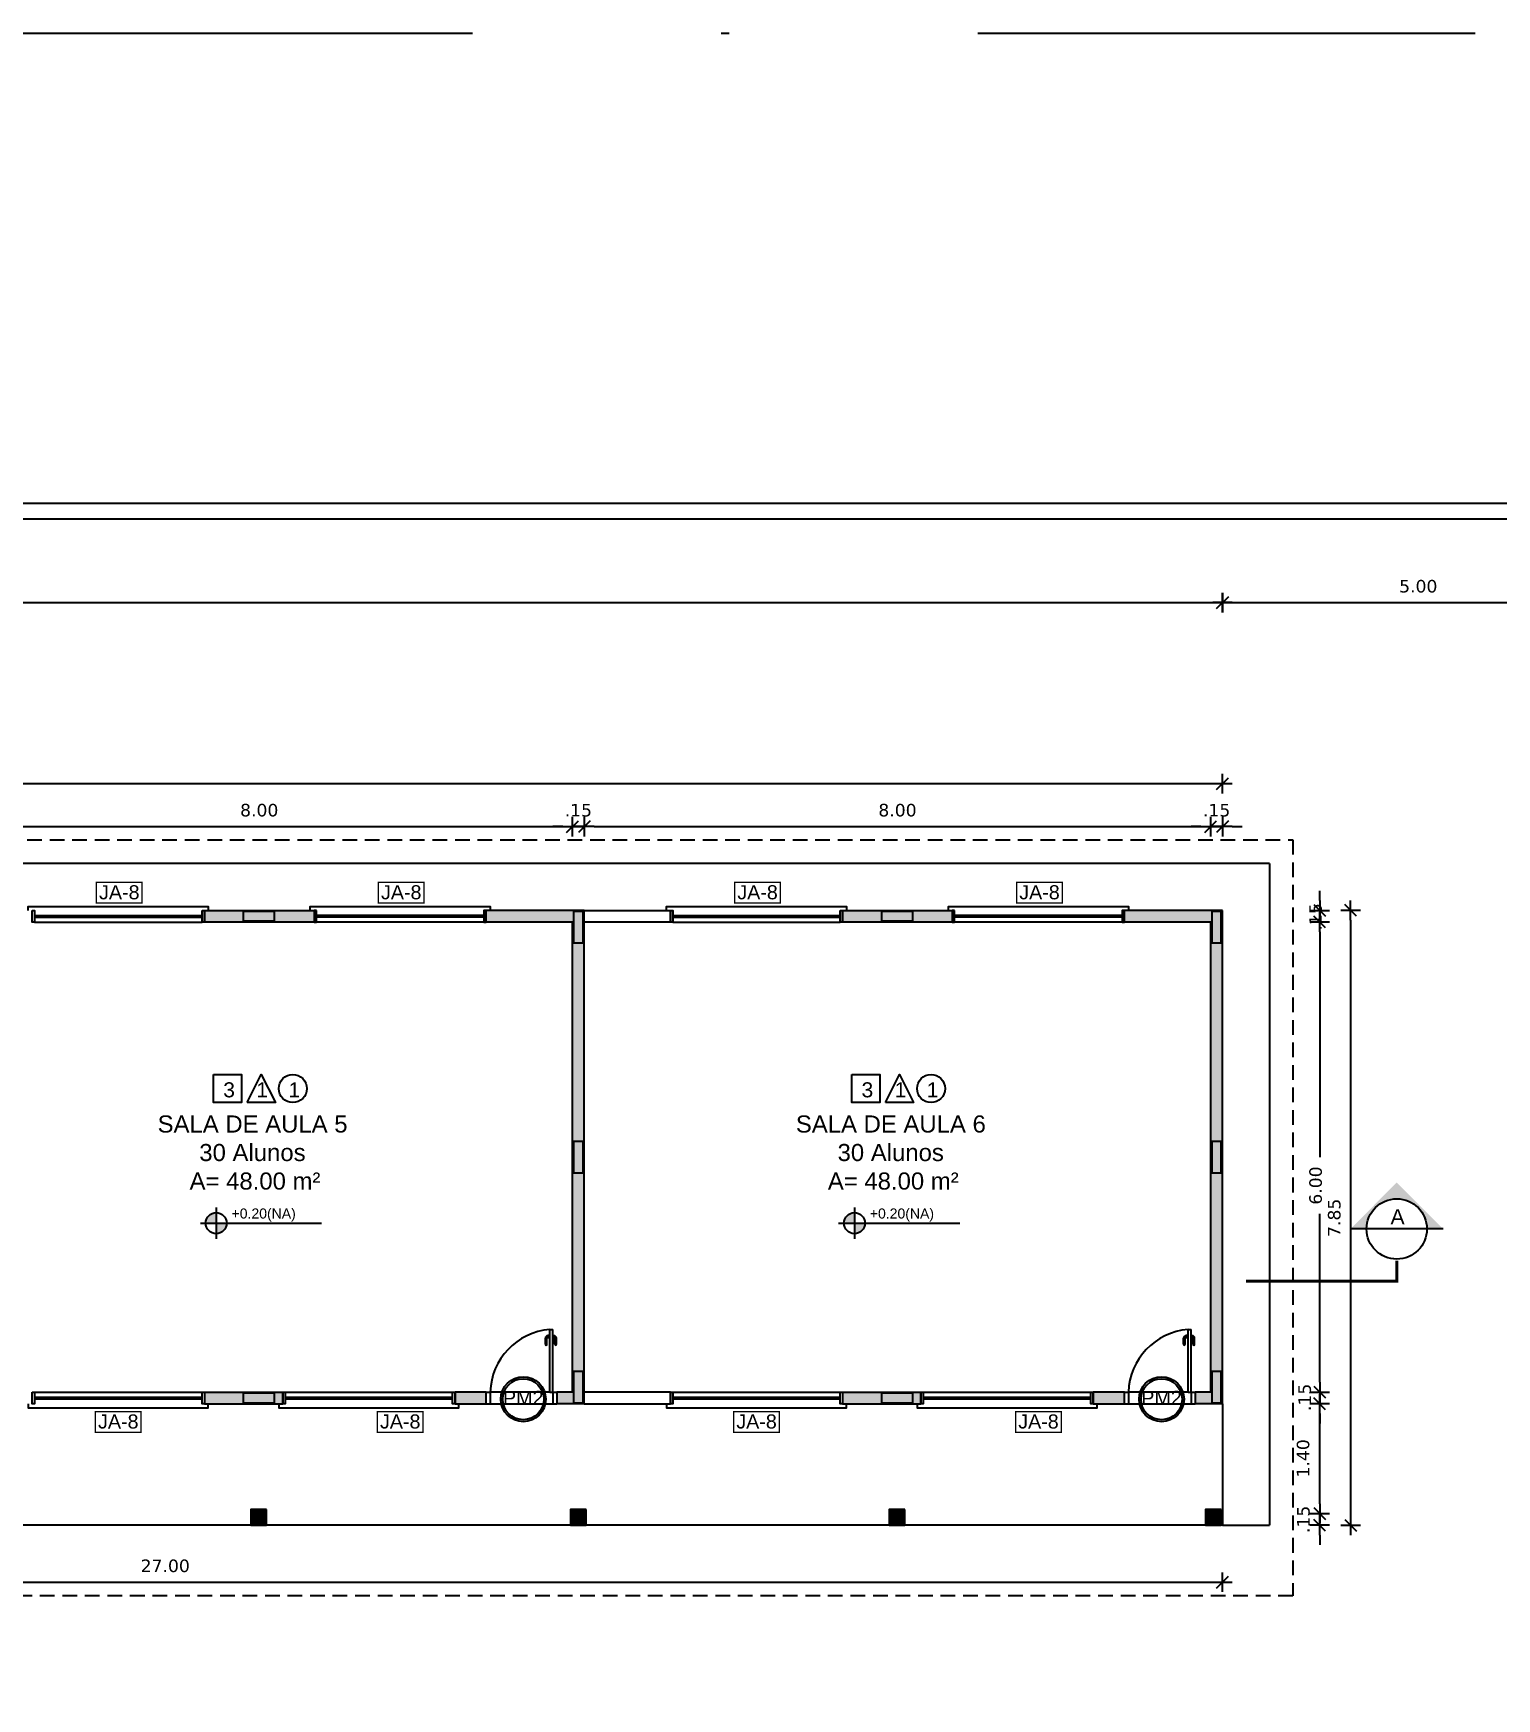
# Model space of a CAD drawing. Header units: millimetres. Extents: x 276 to 399, y 18 to 110.
# Drawn here: x 353.65 to 372.33, y 88.41 to 109.67 of the extents above; entities that cross this region are included whole.
import ezdxf

# ---------------------------------------------------------------- set-up
doc = ezdxf.new("R2010")
doc.units = ezdxf.units.MM
doc.header["$LTSCALE"] = 0.005
doc.header["$PDMODE"] = 3
for name, pattern in [('DASHDOT', [25.4, 12.7, -6.35, 0, -6.35]), ('HIDDEN', [9.525, 6.35, -3.175]), ('TRACEJADO_G', [0.375, 0.25, -0.125])]:
    doc.linetypes.add(name, pattern=pattern)
doc.layers.get('0').update_dxf_attribs({"linetype": 'CONTINUOUS'})
doc.layers.get('Defpoints').update_dxf_attribs({"linetype": 'CONTINUOUS'})
for name, color, linetype in [('A-COTAS', 1, 'CONTINUOUS'), ('A-HACHURAPARED', 254, 'CONTINUOUS'), ('A-MURO', 2, 'CONTINUOUS'), ('A-PAREDE', 5, 'CONTINUOUS'), ('A-PISOS-CTEL', 2, 'TRACEJADO_G'), ('A-PISOS-NIVEL', 1, 'CONTINUOUS'), ('A-PORTA', 3, 'CONTINUOUS'), ('A-SOLEIRA', 251, 'CONTINUOUS'), ('AR-ESQ', 2, 'CONTINUOUS'), ('AR-VEGETAÇÃO_árvores', 96, 'HIDDEN'), ('ARQ-CTA-1_100', 1, 'CONTINUOUS'), ('ARQ-PIS-VISTA', 8, 'CONTINUOUS'), ('ARQ-PISO-005', 13, 'CONTINUOUS'), ('ARQ-SMB-1_075', 1, 'CONTINUOUS'), ('ARQ-SMB-1_100', 1, 'CONTINUOUS'), ('ARQ-TXT-1_050', 2, 'CONTINUOUS'), ('ARQ-TXT-1_100', 2, 'CONTINUOUS')]:
    doc.layers.add(name, color=color, linetype=linetype)
doc.styles.add('A20', font='arial.ttf', dxfattribs={"height": 0.2})
doc.styles.add('ESC-50-A20', font='arial.ttf', dxfattribs={"height": 0.1})
doc.styles.add('FNDE Texto Cota 0100', font='verdana.ttf', dxfattribs={"height": 0.16})
doc.dimstyles.new('FNDE 1-0100', dxfattribs={"dimscale": 2.5, "dimtxt": 0.16, "dimasz": 0.05, "dimexe": 0.15, "dimexo": 0.15, "dimgap": 0.05, "dimtad": 1, "dimzin": 4, "dimdsep": 46, "dimtxsty": 'FNDE Texto Cota 0100', "dimblk": 'tic', "dimcen": 0.15, "dimdle": 0.15, "dimse1": 1, "dimse2": 1, "dimclrd": 251, "dimclre": 251, "dimclrt": 256, "dimaunit": 1, "dimadec": 3, "dimazin": 0, "dimtfac": 1, "dimtix": 1, "dimtmove": 2, "dimatfit": 3, "dimldrblk": 'tic', "dimfxl": 0.15, "dimtvp": 1, "dimtolj": 1, "dimtzin": 0, "dimarcsym": 0})

# ---------------------------------------------------------------- blocks, each defined once
blk = doc.blocks.new('tic')
at = {"color": 251}
for p, q in [((-1, 0), (1, 0)), ((0, -1), (0, 1))]:
    blk.add_line(p, q, dxfattribs=at)
blk.add_line((-0.6, -0.6), (0.6, 0.6))
blk = doc.blocks.new('*D22')
at = {"layer": 'ARQ-CTA-1_100', "color": 251, "lineweight": -2, "transparency": 16777216}
for p, q in [((370.071, 98.601), (370.071, 98.726)), ((370.071, 98.476), (370.071, 98.326)), ((370.071, 98.201), (370.071, 98.076))]:
    blk.add_line(p, q, dxfattribs=at)
at = {"layer": 'Defpoints', "color": 0, "transparency": 16777216}
for p in [(371.355, 98.476), (370.071, 98.326), (371.355, 98.326)]:
    blk.add_point(p, dxfattribs=at)
at = {"layer": 'ARQ-CTA-1_100', "color": 251, "lineweight": -2, "transparency": 16777216, "xscale": 0.125, "yscale": 0.125, "zscale": 0.125}
for p, rotation in [((370.071, 98.476), 270), ((370.071, 98.326), 90)]:
    blk.add_blockref('tic', p, dxfattribs=dict(at, rotation=rotation))
at = {"layer": 'ARQ-CTA-1_100', "transparency": 16777216, "insert": (370.02, 98.392), "char_height": 0.16, "attachment_point": 5, "rotation": 90, "style": 'FNDE Texto Cota 0100'}
blk.add_mtext('\\A1;.15', dxfattribs=at)
blk = doc.blocks.new('*D23')
at = {"layer": 'ARQ-CTA-1_100', "color": 251, "lineweight": -2, "transparency": 16777216}
for p, q in [((370.071, 92.451), (370.071, 92.576)), ((370.071, 92.326), (370.071, 92.176)), ((370.071, 92.051), (370.071, 91.926))]:
    blk.add_line(p, q, dxfattribs=at)
at = {"layer": 'Defpoints', "color": 0, "transparency": 16777216}
for p in [(371.355, 92.326), (370.071, 92.176), (371.355, 92.176)]:
    blk.add_point(p, dxfattribs=at)
at = {"layer": 'ARQ-CTA-1_100', "color": 251, "lineweight": -2, "transparency": 16777216, "xscale": 0.125, "yscale": 0.125, "zscale": 0.125}
for p, rotation in [((370.071, 92.326), 270), ((370.071, 92.176), 90)]:
    blk.add_blockref('tic', p, dxfattribs=dict(at, rotation=rotation))
at = {"layer": 'ARQ-CTA-1_100', "transparency": 16777216, "insert": (369.881, 92.259), "char_height": 0.16, "attachment_point": 5, "rotation": 90, "style": 'FNDE Texto Cota 0100'}
blk.add_mtext('\\A1;.15', dxfattribs=at)
blk = doc.blocks.new('*D24')
at = {"layer": 'ARQ-CTA-1_100', "color": 251, "lineweight": -2, "ltscale": 0.1, "transparency": 16777216}
blk.add_line((370.466, 98.351), (370.466, 90.751), dxfattribs=at)
at = {"layer": 'Defpoints', "color": 0, "ltscale": 0.1, "transparency": 16777216}
for p in [(364.147, 98.476), (364.122, 90.626), (370.466, 90.626)]:
    blk.add_point(p, dxfattribs=at)
at = {"layer": 'ARQ-CTA-1_100', "color": 251, "lineweight": -2, "ltscale": 0.1, "transparency": 16777216, "xscale": 0.125, "yscale": 0.125, "zscale": 0.125}
for p, rotation in [((370.466, 98.476), 90), ((370.466, 90.626), 270)]:
    blk.add_blockref('tic', p, dxfattribs=dict(at, rotation=rotation))
at = {"layer": 'ARQ-CTA-1_100', "ltscale": 0.1, "transparency": 16777216, "insert": (370.258, 94.551), "char_height": 0.16, "attachment_point": 5, "rotation": 90, "style": 'FNDE Texto Cota 0100'}
blk.add_mtext('\\A1;7.85', dxfattribs=at)
blk = doc.blocks.new('*D25')
at = {"layer": 'ARQ-CTA-1_100', "color": 251, "lineweight": -2, "ltscale": 0.1, "transparency": 16777216}
for p, q in [((370.071, 98.201), (370.071, 95.324)), ((370.071, 92.451), (370.071, 94.603))]:
    blk.add_line(p, q, dxfattribs=at)
at = {"layer": 'Defpoints', "color": 0, "ltscale": 0.1, "transparency": 16777216}
for p in [(371.355, 98.326), (370.071, 92.326), (371.355, 92.326)]:
    blk.add_point(p, dxfattribs=at)
at = {"layer": 'ARQ-CTA-1_100', "color": 251, "lineweight": -2, "ltscale": 0.1, "transparency": 16777216, "xscale": 0.125, "yscale": 0.125, "zscale": 0.125}
for p, rotation in [((370.071, 98.326), 90), ((370.071, 92.326), 270)]:
    blk.add_blockref('tic', p, dxfattribs=dict(at, rotation=rotation))
at = {"layer": 'ARQ-CTA-1_100', "ltscale": 0.1, "transparency": 16777216, "insert": (370.02, 94.963), "char_height": 0.16, "attachment_point": 5, "rotation": 90, "style": 'FNDE Texto Cota 0100'}
blk.add_mtext('\\A1;6.00', dxfattribs=at)
blk = doc.blocks.new('*D84')
at = {"layer": 'ARQ-CTA-1_100', "color": 251, "lineweight": -2, "transparency": 16777216}
blk.add_line((352.655, 99.546), (360.405, 99.546), dxfattribs=at)
at = {"layer": 'Defpoints', "color": 0, "transparency": 16777216}
for p in [(360.53, 99.546), (352.53, 97.921), (360.53, 97.921)]:
    blk.add_point(p, dxfattribs=at)
at = {"layer": 'ARQ-CTA-1_100', "color": 251, "lineweight": -2, "transparency": 16777216, "xscale": 0.125, "yscale": 0.125, "zscale": 0.125, "rotation": 180}
blk.add_blockref('tic', (352.53, 99.546), dxfattribs=at)
at = {"layer": 'ARQ-CTA-1_100', "color": 251, "lineweight": -2, "transparency": 16777216, "xscale": 0.125, "yscale": 0.125, "zscale": 0.125}
blk.add_blockref('tic', (360.53, 99.546), dxfattribs=at)
at = {"layer": 'ARQ-CTA-1_100', "transparency": 16777216, "insert": (356.53, 99.754), "char_height": 0.16, "attachment_point": 5, "style": 'FNDE Texto Cota 0100'}
blk.add_mtext('\\A1;8.00', dxfattribs=at)
blk = doc.blocks.new('*D86')
at = {"layer": 'ARQ-CTA-1_100', "color": 251, "lineweight": -2, "ltscale": 0.1, "transparency": 16777216}
for p, q in [((370.071, 90.901), (370.071, 91.026)), ((370.071, 90.626), (370.071, 90.776)), ((370.071, 90.501), (370.071, 90.376))]:
    blk.add_line(p, q, dxfattribs=at)
at = {"layer": 'Defpoints', "color": 0, "ltscale": 0.1, "transparency": 16777216}
for p in [(360.12, 90.776), (360.12, 90.626), (370.071, 90.776)]:
    blk.add_point(p, dxfattribs=at)
at = {"layer": 'ARQ-CTA-1_100', "color": 251, "lineweight": -2, "ltscale": 0.1, "transparency": 16777216, "xscale": 0.125, "yscale": 0.125, "zscale": 0.125}
for p, rotation in [((370.071, 90.776), 270), ((370.071, 90.626), 90)]:
    blk.add_blockref('tic', p, dxfattribs=dict(at, rotation=rotation))
at = {"layer": 'ARQ-CTA-1_100', "ltscale": 0.1, "transparency": 16777216, "insert": (369.864, 90.701), "char_height": 0.16, "attachment_point": 5, "rotation": 90, "style": 'FNDE Texto Cota 0100'}
blk.add_mtext('\\A1;.15', dxfattribs=at)
blk = doc.blocks.new('*D87')
at = {"layer": 'ARQ-CTA-1_100', "color": 251, "lineweight": -2, "transparency": 16777216}
blk.add_line((370.071, 90.901), (370.071, 92.051), dxfattribs=at)
at = {"layer": 'Defpoints', "color": 0, "transparency": 16777216}
for p in [(360.12, 92.176), (370.071, 92.176), (360.12, 90.776)]:
    blk.add_point(p, dxfattribs=at)
at = {"layer": 'ARQ-CTA-1_100', "color": 251, "lineweight": -2, "transparency": 16777216, "xscale": 0.125, "yscale": 0.125, "zscale": 0.125}
for p, rotation in [((370.071, 92.176), 90), ((370.071, 90.776), 270)]:
    blk.add_blockref('tic', p, dxfattribs=dict(at, rotation=rotation))
at = {"layer": 'ARQ-CTA-1_100', "transparency": 16777216, "insert": (369.86, 91.48), "char_height": 0.16, "attachment_point": 5, "rotation": 90, "style": 'FNDE Texto Cota 0100'}
blk.add_mtext('\\A1;1.40', dxfattribs=at)
blk = doc.blocks.new('FNDE-Ind Corte-1_100')
blk.add_hatch(color=251).paths.add_polyline_path([(241.999, -2.386), (242.214, -2.386, -1), (243.014, -2.386), (243.229, -2.386), (242.614, -1.77)])
at = {"color": 251, "linetype": 'Continuous'}
blk.add_line((243.229, -2.386), (241.999, -2.386), dxfattribs=at)
blk.add_circle((242.614, -2.386), 0.4, dxfattribs=at)
blk = doc.blocks.new('*D99')
at = {"layer": 'ARQ-CTA-1_100', "color": 251, "lineweight": -2, "transparency": 16777216}
blk.add_line((311.755, 102.405), (368.705, 102.405), dxfattribs=at)
at = {"layer": 'Defpoints', "color": 0, "transparency": 16777216}
for p in [(368.83, 102.405), (311.63, 98.476), (368.83, 98.476)]:
    blk.add_point(p, dxfattribs=at)
at = {"layer": 'ARQ-CTA-1_100', "color": 251, "lineweight": -2, "transparency": 16777216, "xscale": 0.125, "yscale": 0.125, "zscale": 0.125, "rotation": 180}
blk.add_blockref('tic', (311.63, 102.405), dxfattribs=at)
at = {"layer": 'ARQ-CTA-1_100', "color": 251, "lineweight": -2, "transparency": 16777216, "xscale": 0.125, "yscale": 0.125, "zscale": 0.125}
blk.add_blockref('tic', (368.83, 102.405), dxfattribs=at)
at = {"layer": 'ARQ-CTA-1_100', "transparency": 16777216, "insert": (340.23, 102.613), "char_height": 0.16, "attachment_point": 5, "style": 'FNDE Texto Cota 0100'}
blk.add_mtext('\\A1;57.20', dxfattribs=at)
blk = doc.blocks.new('*D100')
at = {"layer": 'ARQ-CTA-1_100', "color": 251, "lineweight": -2, "transparency": 16777216}
blk.add_line((368.955, 102.405), (373.705, 102.405), dxfattribs=at)
at = {"layer": 'Defpoints', "color": 0, "transparency": 16777216}
for p in [(373.83, 102.405), (368.83, 98.476), (373.83, 98.476)]:
    blk.add_point(p, dxfattribs=at)
at = {"layer": 'ARQ-CTA-1_100', "color": 251, "lineweight": -2, "transparency": 16777216, "xscale": 0.125, "yscale": 0.125, "zscale": 0.125, "rotation": 180}
blk.add_blockref('tic', (368.83, 102.405), dxfattribs=at)
at = {"layer": 'ARQ-CTA-1_100', "color": 251, "lineweight": -2, "transparency": 16777216, "xscale": 0.125, "yscale": 0.125, "zscale": 0.125}
blk.add_blockref('tic', (373.83, 102.405), dxfattribs=at)
at = {"layer": 'ARQ-CTA-1_100', "transparency": 16777216, "insert": (371.33, 102.613), "char_height": 0.16, "attachment_point": 5, "style": 'FNDE Texto Cota 0100'}
blk.add_mtext('\\A1;5.00', dxfattribs=at)
blk = doc.blocks.new('*D142')
at = {"layer": 'ARQ-CTA-1_100', "color": 251, "lineweight": -2, "transparency": 16777216}
blk.add_line((341.955, 89.899), (368.705, 89.899), dxfattribs=at)
at = {"layer": 'Defpoints', "color": 0, "transparency": 16777216}
for p in [(341.83, 91.543), (368.83, 91.543), (368.83, 89.899)]:
    blk.add_point(p, dxfattribs=at)
at = {"layer": 'ARQ-CTA-1_100', "color": 251, "lineweight": -2, "transparency": 16777216, "xscale": 0.125, "yscale": 0.125, "zscale": 0.125, "rotation": 180}
blk.add_blockref('tic', (341.83, 89.899), dxfattribs=at)
at = {"layer": 'ARQ-CTA-1_100', "color": 251, "lineweight": -2, "transparency": 16777216, "xscale": 0.125, "yscale": 0.125, "zscale": 0.125}
blk.add_blockref('tic', (368.83, 89.899), dxfattribs=at)
at = {"layer": 'ARQ-CTA-1_100', "transparency": 16777216, "insert": (355.33, 90.107), "char_height": 0.16, "attachment_point": 5, "style": 'FNDE Texto Cota 0100'}
blk.add_mtext('\\A1;27.00', dxfattribs=at)
blk = doc.blocks.new('FNDE-Nível Planta-1_100')
at = {"linetype": 'Continuous', "ltscale": 0.5}
h = blk.add_hatch(color=1, dxfattribs=at)
h.paths.add_polyline_path([(135.657, 7.813), (135.657, 7.981, 0.414214), (135.489, 7.813)])
h.paths.add_polyline_path([(135.657, 7.813), (135.657, 7.645, 0.414214), (135.825, 7.813)])
at = {"color": 1}
for p, q in [((135.657, 8.065), (135.657, 7.561)), ((135.405, 7.813), (135.825, 7.813)), ((135.825, 7.813), (137.338, 7.813))]:
    blk.add_line(p, q, dxfattribs=at)
blk.add_circle((135.657, 7.813), 0.168, dxfattribs=at)
blk = doc.blocks.new('*D161')
at = {"layer": 'ARQ-CTA-1_100', "color": 251, "lineweight": -2, "transparency": 16777216}
for p, q in [((360.405, 99.546), (360.28, 99.546)), ((360.53, 99.546), (360.68, 99.546)), ((360.805, 99.546), (360.93, 99.546))]:
    blk.add_line(p, q, dxfattribs=at)
at = {"layer": 'Defpoints', "color": 0, "transparency": 16777216}
for p in [(360.68, 99.546), (360.53, 97.921), (360.68, 97.921)]:
    blk.add_point(p, dxfattribs=at)
at = {"layer": 'ARQ-CTA-1_100', "color": 251, "lineweight": -2, "transparency": 16777216, "xscale": 0.125, "yscale": 0.125, "zscale": 0.125}
blk.add_blockref('tic', (360.53, 99.546), dxfattribs=at)
at = {"layer": 'ARQ-CTA-1_100', "color": 251, "lineweight": -2, "transparency": 16777216, "xscale": 0.125, "yscale": 0.125, "zscale": 0.125, "rotation": 180}
blk.add_blockref('tic', (360.68, 99.546), dxfattribs=at)
at = {"layer": 'ARQ-CTA-1_100', "transparency": 16777216, "insert": (360.605, 99.753), "char_height": 0.16, "attachment_point": 5, "style": 'FNDE Texto Cota 0100'}
blk.add_mtext('\\A1;.15', dxfattribs=at)
blk = doc.blocks.new('*D162')
at = {"layer": 'ARQ-CTA-1_100', "color": 251, "lineweight": -2, "transparency": 16777216}
blk.add_line((311.755, 100.095), (368.705, 100.095), dxfattribs=at)
at = {"layer": 'Defpoints', "color": 0, "transparency": 16777216}
for p in [(368.83, 100.095), (311.63, 96.166), (368.83, 96.166)]:
    blk.add_point(p, dxfattribs=at)
at = {"layer": 'ARQ-CTA-1_100', "color": 251, "lineweight": -2, "transparency": 16777216, "xscale": 0.125, "yscale": 0.125, "zscale": 0.125, "rotation": 180}
blk.add_blockref('tic', (311.63, 100.095), dxfattribs=at)
at = {"layer": 'ARQ-CTA-1_100', "color": 251, "lineweight": -2, "transparency": 16777216, "xscale": 0.125, "yscale": 0.125, "zscale": 0.125}
blk.add_blockref('tic', (368.83, 100.095), dxfattribs=at)
at = {"layer": 'ARQ-CTA-1_100', "transparency": 16777216, "insert": (340.23, 100.303), "char_height": 0.16, "attachment_point": 5, "style": 'FNDE Texto Cota 0100'}
blk.add_mtext('\\A1;57.20', dxfattribs=at)
blk = doc.blocks.new('*D178')
at = {"layer": 'ARQ-CTA-1_100', "color": 251, "lineweight": -2, "transparency": 16777216}
blk.add_line((360.805, 99.546), (368.555, 99.546), dxfattribs=at)
at = {"layer": 'Defpoints', "color": 0, "transparency": 16777216}
for p in [(368.68, 99.546), (360.68, 97.921), (368.68, 97.921)]:
    blk.add_point(p, dxfattribs=at)
at = {"layer": 'ARQ-CTA-1_100', "color": 251, "lineweight": -2, "transparency": 16777216, "xscale": 0.125, "yscale": 0.125, "zscale": 0.125, "rotation": 180}
blk.add_blockref('tic', (360.68, 99.546), dxfattribs=at)
at = {"layer": 'ARQ-CTA-1_100', "color": 251, "lineweight": -2, "transparency": 16777216, "xscale": 0.125, "yscale": 0.125, "zscale": 0.125}
blk.add_blockref('tic', (368.68, 99.546), dxfattribs=at)
at = {"layer": 'ARQ-CTA-1_100', "transparency": 16777216, "insert": (364.68, 99.754), "char_height": 0.16, "attachment_point": 5, "style": 'FNDE Texto Cota 0100'}
blk.add_mtext('\\A1;8.00', dxfattribs=at)
blk = doc.blocks.new('*D177')
at = {"layer": 'ARQ-CTA-1_100', "color": 251, "lineweight": -2, "transparency": 16777216}
for p, q in [((368.555, 99.546), (368.43, 99.546)), ((368.68, 99.546), (368.83, 99.546)), ((368.955, 99.546), (369.08, 99.546))]:
    blk.add_line(p, q, dxfattribs=at)
at = {"layer": 'Defpoints', "color": 0, "transparency": 16777216}
for p in [(368.83, 99.546), (368.68, 97.921), (368.83, 97.921)]:
    blk.add_point(p, dxfattribs=at)
at = {"layer": 'ARQ-CTA-1_100', "color": 251, "lineweight": -2, "transparency": 16777216, "xscale": 0.125, "yscale": 0.125, "zscale": 0.125}
blk.add_blockref('tic', (368.68, 99.546), dxfattribs=at)
at = {"layer": 'ARQ-CTA-1_100', "color": 251, "lineweight": -2, "transparency": 16777216, "xscale": 0.125, "yscale": 0.125, "zscale": 0.125, "rotation": 180}
blk.add_blockref('tic', (368.83, 99.546), dxfattribs=at)
at = {"layer": 'ARQ-CTA-1_100', "transparency": 16777216, "insert": (368.755, 99.753), "char_height": 0.16, "attachment_point": 5, "style": 'FNDE Texto Cota 0100'}
blk.add_mtext('\\A1;.15', dxfattribs=at)

msp = doc.modelspace()

# ---------------------------------------------------------------- hatches: boundary and pattern name
at = {"layer": 'A-COTAS'}
h = msp.add_hatch(color=253, dxfattribs=at)
h.dxf.hatch_style = 1
h.paths.add_polyline_path([(356.325, 98.461), (356.325, 98.341), (356.725, 98.341), (356.725, 98.461)])
h = msp.add_hatch(color=253, dxfattribs=at)
h.dxf.hatch_style = 1
h.paths.add_polyline_path([(360.545, 98.061), (360.665, 98.061), (360.665, 98.461), (360.545, 98.461)])
h = msp.add_hatch(color=253, dxfattribs=at)
h.dxf.hatch_style = 1
h.paths.add_polyline_path([(364.475, 98.461), (364.475, 98.341), (364.875, 98.341), (364.875, 98.461)])
h = msp.add_hatch(color=253, dxfattribs=at)
h.dxf.hatch_style = 1
h.paths.add_polyline_path([(368.695, 98.061), (368.815, 98.061), (368.815, 98.461), (368.695, 98.461)])
h = msp.add_hatch(color=253, dxfattribs=at)
h.dxf.hatch_style = 1
h.paths.add_polyline_path([(360.545, 95.126), (360.665, 95.126), (360.665, 95.526), (360.545, 95.526)])
h = msp.add_hatch(color=253, dxfattribs=at)
h.dxf.hatch_style = 1
h.paths.add_polyline_path([(368.695, 95.126), (368.815, 95.126), (368.815, 95.526), (368.695, 95.526)])
h = msp.add_hatch(color=253, dxfattribs=at)
h.dxf.hatch_style = 1
h.paths.add_polyline_path([(360.545, 92.191), (360.665, 92.191), (360.665, 92.591), (360.545, 92.591)])
h = msp.add_hatch(color=253, dxfattribs=at)
h.dxf.hatch_style = 1
h.paths.add_polyline_path([(368.695, 92.191), (368.815, 92.191), (368.815, 92.591), (368.695, 92.591)])
h = msp.add_hatch(color=253, dxfattribs=at)
h.dxf.hatch_style = 1
h.paths.add_polyline_path([(356.325, 92.311), (356.325, 92.191), (356.725, 92.191), (356.725, 92.311)])
h = msp.add_hatch(color=253, dxfattribs=at)
h.dxf.hatch_style = 1
h.paths.add_polyline_path([(364.475, 92.311), (364.475, 92.191), (364.875, 92.191), (364.875, 92.311)])
h = msp.add_hatch(color=253, dxfattribs=at)
h.dxf.hatch_style = 1
h.paths.add_polyline_path([(356.625, 90.826), (356.425, 90.826), (356.425, 90.626), (356.625, 90.626)])
h = msp.add_hatch(color=253, dxfattribs=at)
h.dxf.hatch_style = 1
h.paths.add_polyline_path([(360.705, 90.826), (360.505, 90.826), (360.505, 90.626), (360.705, 90.626)])
h = msp.add_hatch(color=253, dxfattribs=at)
h.dxf.hatch_style = 1
h.paths.add_polyline_path([(364.775, 90.826), (364.575, 90.826), (364.575, 90.626), (364.775, 90.626)])
h = msp.add_hatch(color=253, dxfattribs=at)
h.dxf.hatch_style = 1
h.paths.add_polyline_path([(368.815, 90.826), (368.615, 90.826), (368.615, 90.626), (368.815, 90.626)])
at = {"layer": 'A-HACHURAPARED'}
h = msp.add_hatch(dxfattribs=at)
h.set_pattern_fill('ANGLE', color=253)
h.set_pattern_definition([(0, (84.715, 34.5555), (0, 6.985), [5.08, -1.905]), (90, (84.715, 34.5555), (-6.985, 4e-16), [5.08, -1.905])])
h.paths.add_polyline_path([(361.78, 98.476), (360.68, 98.476), (360.68, 98.326), (361.78, 98.326)])
h.paths.add_polyline_path([(361.78, 92.326), (360.68, 92.326), (360.68, 92.176), (361.78, 92.176)])
at = {"layer": 'AR-VEGETAÇÃO_árvores'}
h = msp.add_hatch(color=253, dxfattribs=at)
h.dxf.hatch_style = 1
h.paths.add_polyline_path([(356.325, 98.461), (356.525, 98.461), (356.525, 98.476), (355.83, 98.476), (355.83, 98.326), (356.525, 98.326), (356.525, 98.341), (356.325, 98.341)])
h.paths.add_polyline_path([(357.23, 98.476), (356.525, 98.476), (356.525, 98.461), (356.725, 98.461), (356.725, 98.341), (356.525, 98.341), (356.525, 98.326), (357.23, 98.326)])
h = msp.add_hatch(color=253, dxfattribs=at)
h.dxf.hatch_style = 1
h.paths.add_polyline_path([(360.545, 98.461), (360.605, 98.461), (360.605, 98.476), (359.43, 98.476), (359.43, 98.326), (360.53, 98.326), (360.53, 92.326), (360.33, 92.326), (360.33, 92.251), (360.545, 92.251), (360.545, 92.591), (360.605, 92.591), (360.605, 98.061), (360.545, 98.061)])
h.paths.add_polyline_path([(360.68, 98.476), (360.605, 98.476), (360.605, 98.461), (360.665, 98.461), (360.665, 98.061), (360.605, 98.061), (360.605, 92.591), (360.665, 92.591), (360.665, 92.251), (360.68, 92.251)])
h.paths.add_polyline_path([(360.545, 92.251), (360.33, 92.251), (360.33, 92.176), (360.605, 92.176), (360.605, 92.191), (360.545, 92.191)])
h = msp.add_hatch(color=253, dxfattribs=at)
h.dxf.hatch_style = 1
h.paths.add_polyline_path([(364.475, 98.461), (364.675, 98.461), (364.675, 98.476), (363.98, 98.476), (363.98, 98.326), (364.675, 98.326), (364.675, 98.341), (364.475, 98.341)])
h.paths.add_polyline_path([(365.38, 98.476), (364.675, 98.476), (364.675, 98.461), (364.875, 98.461), (364.875, 98.341), (364.675, 98.341), (364.675, 98.326), (365.38, 98.326)])
h = msp.add_hatch(color=253, dxfattribs=at)
h.dxf.hatch_style = 1
h.paths.add_polyline_path([(368.695, 98.461), (368.755, 98.461), (368.755, 98.476), (367.58, 98.476), (367.58, 98.326), (368.68, 98.326), (368.68, 92.326), (368.48, 92.326), (368.48, 92.251), (368.695, 92.251), (368.695, 92.591), (368.755, 92.591), (368.755, 98.061), (368.695, 98.061)])
h.paths.add_polyline_path([(368.83, 98.476), (368.755, 98.476), (368.755, 98.461), (368.815, 98.461), (368.815, 98.061), (368.755, 98.061), (368.755, 92.591), (368.815, 92.591), (368.815, 92.251), (368.83, 92.251)])
h.paths.add_polyline_path([(368.695, 92.251), (368.48, 92.251), (368.48, 92.176), (368.755, 92.176), (368.755, 92.191), (368.695, 92.191)])
h = msp.add_hatch(color=253, dxfattribs=at)
h.dxf.hatch_style = 1
h.paths.add_polyline_path([(356.325, 92.311), (356.525, 92.311), (356.525, 92.326), (355.83, 92.326), (355.83, 92.251), (356.325, 92.251)])
h.paths.add_polyline_path([(356.325, 92.251), (355.83, 92.251), (355.83, 92.176), (356.525, 92.176), (356.525, 92.191), (356.325, 92.191)])
h.paths.add_polyline_path([(356.83, 92.251), (356.725, 92.251), (356.725, 92.191), (356.525, 92.191), (356.525, 92.176), (356.83, 92.176)])
h.paths.add_polyline_path([(356.83, 92.326), (356.525, 92.326), (356.525, 92.311), (356.725, 92.311), (356.725, 92.251), (356.83, 92.251)])
h = msp.add_hatch(color=253, dxfattribs=at)
h.dxf.hatch_style = 1
h.paths.add_polyline_path([(359.43, 92.326), (359.03, 92.326), (359.03, 92.251), (359.43, 92.251)])
h.paths.add_polyline_path([(359.43, 92.251), (359.03, 92.251), (359.03, 92.176), (359.43, 92.176)])
h = msp.add_hatch(color=253, dxfattribs=at)
h.dxf.hatch_style = 1
h.paths.add_polyline_path([(364.475, 92.311), (364.675, 92.311), (364.675, 92.326), (363.98, 92.326), (363.98, 92.251), (364.475, 92.251)])
h.paths.add_polyline_path([(364.475, 92.251), (363.98, 92.251), (363.98, 92.176), (364.675, 92.176), (364.675, 92.191), (364.475, 92.191)])
h.paths.add_polyline_path([(364.98, 92.251), (364.875, 92.251), (364.875, 92.191), (364.675, 92.191), (364.675, 92.176), (364.98, 92.176)])
h.paths.add_polyline_path([(364.98, 92.326), (364.675, 92.326), (364.675, 92.311), (364.875, 92.311), (364.875, 92.251), (364.98, 92.251)])
h = msp.add_hatch(color=253, dxfattribs=at)
h.dxf.hatch_style = 1
h.paths.add_polyline_path([(367.58, 92.326), (367.18, 92.326), (367.18, 92.251), (367.58, 92.251)])
h.paths.add_polyline_path([(367.58, 92.251), (367.18, 92.251), (367.18, 92.176), (367.58, 92.176)])
h = msp.add_hatch(color=253, dxfattribs=at)
h.dxf.hatch_style = 1
h.paths.add_polyline_path([(360.68, 92.251), (360.665, 92.251), (360.665, 92.191), (360.605, 92.191), (360.605, 92.176), (360.68, 92.176)])
h = msp.add_hatch(color=253, dxfattribs=at)
h.dxf.hatch_style = 1
h.paths.add_polyline_path([(368.83, 92.251), (368.815, 92.251), (368.815, 92.191), (368.755, 92.191), (368.755, 92.176), (368.83, 92.176)])
at = {"layer": 'ARQ-PIS-VISTA'}
h = msp.add_hatch(dxfattribs=at)
h.set_pattern_fill('CROSS', color=256, scale=0.02)
h.set_pattern_definition([(0, (114.49854, 34.55552), (0.127, 0.127), [0.0635, -0.1905]), (90, (114.53029, 34.52377), (-0.127, 0.127), [0.0635, -0.1905])])
h.paths.add_polyline_path([(356.825, 92.326), (356.725, 92.326), (356.725, 92.251), (356.825, 92.251)])
h.paths.add_polyline_path([(365.859, 83.915), (366.393, 83.915, -0.641689), (368.575, 83.915), (369.109, 83.915, 0.738549)])
at = {"layer": 'ARQ-SMB-1_100'}
h = msp.add_hatch(color=252, dxfattribs=at)
edge = h.paths.add_edge_path()
edge.add_arc((359.902, 92.235), 0.287, 0, 360)
edge = h.paths.add_edge_path(flags=17)
edge.add_arc((359.902, 92.235), 0.262, 0, 360)
h = msp.add_hatch(color=252, dxfattribs=at)
edge = h.paths.add_edge_path()
edge.add_arc((368.052, 92.235), 0.287, 0, 360)
edge = h.paths.add_edge_path(flags=17)
edge.add_arc((368.052, 92.235), 0.262, 0, 360)

# ---------------------------------------------------------------- linework, layer by layer
at = {"linetype": 'DASHDOT', "ltscale": 100}
msp.add_lwpolyline([(276.105, 109.673), (398.714, 109.673), (398.714, 17.53), (276.105, 17.53)], close=True, dxfattribs=at)
at = {"layer": 'A-MURO'}
for p, q in [((294.03, 103.676), (374.03, 103.676)), ((294.23, 103.476), (373.83, 103.476))]:
    msp.add_line(p, q, dxfattribs=at)
at = {"layer": 'A-PAREDE'}
for p, q in [((359.43, 98.326), (359.43, 98.476)), ((360.68, 92.176), (360.68, 98.476)), ((361.78, 98.326), (361.78, 98.476)), ((367.58, 98.326), (367.58, 98.476)), ((368.83, 92.176), (368.83, 98.476)), ((360.53, 92.326), (360.53, 98.326)), ((368.68, 92.326), (368.68, 98.326)), ((355.83, 92.326), (356.83, 92.326)), ((355.83, 92.326), (355.83, 92.176)), ((356.83, 92.326), (356.83, 92.176)), ((359.03, 92.176), (359.03, 92.326)), ((360.33, 92.326), (360.33, 92.176)), ((360.53, 92.326), (360.33, 92.326)), ((361.78, 92.326), (361.78, 92.176)), ((363.98, 92.326), (364.98, 92.326)), ((363.98, 92.326), (363.98, 92.176)), ((364.98, 92.326), (364.98, 92.176)), ((367.18, 92.176), (367.18, 92.326)), ((368.48, 92.326), (368.48, 92.176)), ((368.68, 92.326), (368.48, 92.326)), ((355.83, 92.176), (356.83, 92.176)), ((360.68, 92.176), (360.324, 92.176)), ((363.98, 92.176), (364.98, 92.176)), ((368.83, 92.176), (368.474, 92.176))]:
    msp.add_line(p, q, dxfattribs=at)
for points in [[(357.23, 98.476), (357.23, 98.326), (355.83, 98.326), (355.83, 98.476)], [(356.325, 98.461), (356.325, 98.341), (356.725, 98.341), (356.725, 98.461)], [(360.545, 98.061), (360.665, 98.061), (360.665, 98.461), (360.545, 98.461)], [(365.38, 98.476), (365.38, 98.326), (363.98, 98.326), (363.98, 98.476)], [(364.475, 98.461), (364.475, 98.341), (364.875, 98.341), (364.875, 98.461)], [(368.695, 98.061), (368.815, 98.061), (368.815, 98.461), (368.695, 98.461)], [(360.545, 95.126), (360.665, 95.126), (360.665, 95.526), (360.545, 95.526)], [(368.695, 95.126), (368.815, 95.126), (368.815, 95.526), (368.695, 95.526)], [(360.545, 92.191), (360.665, 92.191), (360.665, 92.591), (360.545, 92.591)], [(368.695, 92.191), (368.815, 92.191), (368.815, 92.591), (368.695, 92.591)], [(356.325, 92.311), (356.325, 92.191), (356.725, 92.191), (356.725, 92.311)], [(359.43, 92.326), (359.03, 92.326), (359.03, 92.176), (359.43, 92.176)], [(364.475, 92.311), (364.475, 92.191), (364.875, 92.191), (364.875, 92.311)], [(367.58, 92.326), (367.18, 92.326), (367.18, 92.176), (367.58, 92.176)], [(356.625, 90.826), (356.425, 90.826), (356.425, 90.626), (356.625, 90.626)], [(360.705, 90.826), (360.505, 90.826), (360.505, 90.626), (360.705, 90.626)], [(364.775, 90.826), (364.575, 90.826), (364.575, 90.626), (364.775, 90.626)], [(368.815, 90.826), (368.615, 90.826), (368.615, 90.626), (368.815, 90.626)]]:
    msp.add_lwpolyline(points, close=True, dxfattribs=at)
for points in [[(360.68, 98.476), (359.43, 98.476)], [(360.68, 98.476), (361.78, 98.476), (361.78, 98.326), (360.68, 98.326)], [(368.83, 98.476), (367.58, 98.476)], [(360.53, 92.326), (360.53, 92.326), (360.53, 98.326), (359.43, 98.326)], [(368.68, 92.326), (368.68, 92.326), (368.68, 98.326), (367.58, 98.326)], [(360.68, 92.176), (361.78, 92.176), (361.78, 92.326), (360.68, 92.326)]]:
    msp.add_lwpolyline(points, dxfattribs=at)
at = {"layer": 'A-PISOS-CTEL', "color": 1, "linetype": 'TRACEJADO_G', "ltscale": 150}
msp.add_lwpolyline([(310.73, 99.376), (369.73, 99.376), (369.73, 89.726), (310.73, 89.726)], close=True, dxfattribs=at)
at = {"layer": 'A-PISOS-NIVEL', "color": 1}
for p, q in [((368.83, 92.176), (368.83, 90.626)), ((368.83, 90.626), (344.23, 90.626))]:
    msp.add_line(p, q, dxfattribs=at)
at = {"layer": 'A-PORTA', "color": 1}
for p, q in [((360.184, 92.936), (360.184, 93.016)), ((360.204, 92.936), (360.204, 93.016)), ((360.214, 93.046), (360.229, 93.046)), ((360.214, 93.026), (360.229, 93.026)), ((360.229, 93.011), (360.229, 93.061)), ((360.229, 93.061), (360.234, 93.061)), ((360.229, 93.011), (360.234, 93.011)), ((360.279, 93.061), (360.274, 93.061)), ((360.279, 93.011), (360.274, 93.011)), ((360.279, 93.011), (360.279, 93.061)), ((360.294, 93.046), (360.279, 93.046)), ((360.294, 93.026), (360.279, 93.026)), ((360.304, 92.936), (360.304, 93.016)), ((360.324, 92.936), (360.324, 93.016)), ((368.334, 92.936), (368.334, 93.016)), ((368.354, 92.936), (368.354, 93.016)), ((368.364, 93.046), (368.379, 93.046)), ((368.364, 93.026), (368.379, 93.026)), ((368.379, 93.011), (368.379, 93.061)), ((368.379, 93.061), (368.384, 93.061)), ((368.379, 93.011), (368.384, 93.011)), ((368.429, 93.061), (368.424, 93.061)), ((368.429, 93.011), (368.424, 93.011)), ((368.429, 93.011), (368.429, 93.061)), ((368.444, 93.046), (368.429, 93.046)), ((368.444, 93.026), (368.429, 93.026)), ((368.454, 92.936), (368.454, 93.016)), ((368.474, 92.936), (368.474, 93.016))]:
    msp.add_line(p, q, dxfattribs=at)
for centre, radius, start, end in [((360.309, 92.299), 0.83, 94.7788, 178.1499), ((368.459, 92.299), 0.83, 94.7788, 178.1499), ((360.214, 93.016), 0.03, 90, 180), ((360.194, 92.936), 0.01, 180, 0), ((360.214, 93.016), 0.01, 90, 180), ((360.294, 93.016), 0.03, 0, 90), ((360.294, 93.016), 0.01, 0, 90), ((360.314, 92.936), 0.01, 180, 0), ((368.364, 93.016), 0.03, 90, 180), ((368.344, 92.936), 0.01, 180, 0), ((368.364, 93.016), 0.01, 90, 180), ((368.444, 93.016), 0.03, 0, 90), ((368.444, 93.016), 0.01, 0, 90), ((368.464, 92.936), 0.01, 180, 0)]:
    msp.add_arc(centre, radius, start, end, dxfattribs=at)
at = {"layer": 'A-SOLEIRA'}
for p, q in [((360.24, 92.326), (359.48, 92.326)), ((368.39, 92.326), (367.63, 92.326)), ((359.48, 92.176), (360.28, 92.176)), ((367.63, 92.176), (368.43, 92.176))]:
    msp.add_line(p, q, dxfattribs=at)
at = {"layer": 'AR-ESQ'}
for p, q in [((353.66, 98.411), (355.8, 98.411)), ((353.66, 98.391), (355.8, 98.391)), ((359.4, 98.411), (357.26, 98.411)), ((359.4, 98.391), (357.26, 98.391)), ((361.81, 98.411), (363.95, 98.411)), ((361.81, 98.391), (363.95, 98.391)), ((367.55, 98.411), (365.41, 98.411)), ((367.55, 98.391), (365.41, 98.391)), ((360.24, 92.326), (360.24, 93.126)), ((360.24, 93.126), (360.28, 93.126)), ((360.28, 92.326), (360.28, 93.126)), ((368.39, 92.326), (368.39, 93.126)), ((368.39, 93.126), (368.43, 93.126)), ((368.43, 92.326), (368.43, 93.126)), ((359.43, 92.326), (359.48, 92.326)), ((359.48, 92.326), (359.48, 92.176)), ((360.24, 92.326), (360.28, 92.326)), ((360.28, 92.326), (360.28, 92.176)), ((360.28, 92.326), (360.33, 92.326)), ((367.58, 92.326), (367.63, 92.326)), ((367.63, 92.326), (367.63, 92.176)), ((368.39, 92.326), (368.43, 92.326)), ((368.43, 92.326), (368.43, 92.176)), ((368.43, 92.326), (368.48, 92.326)), ((353.66, 92.261), (355.8, 92.261)), ((353.66, 92.241), (355.8, 92.241)), ((356.86, 92.261), (359, 92.261)), ((356.86, 92.241), (359, 92.241)), ((359.43, 92.176), (359.48, 92.176)), ((360.28, 92.176), (360.33, 92.176)), ((361.81, 92.261), (363.95, 92.261)), ((361.81, 92.241), (363.95, 92.241)), ((365.01, 92.261), (367.15, 92.261)), ((365.01, 92.241), (367.15, 92.241)), ((367.58, 92.176), (367.63, 92.176)), ((368.43, 92.176), (368.48, 92.176))]:
    msp.add_line(p, q, dxfattribs=at)
at = {"layer": 'AR-ESQ', "color": 1}
for p, q in [((353.66, 98.326), (355.8, 98.326)), ((359.4, 98.326), (357.26, 98.326)), ((361.81, 98.326), (363.95, 98.326)), ((367.55, 98.326), (365.41, 98.326)), ((353.66, 92.326), (355.8, 92.326)), ((356.86, 92.326), (359, 92.326)), ((361.81, 92.326), (363.95, 92.326)), ((365.01, 92.326), (367.15, 92.326))]:
    msp.add_line(p, q, dxfattribs=at)
for points in [[(353.58, 98.476), (353.58, 98.526), (355.88, 98.526), (355.88, 98.476)], [(357.18, 98.476), (357.18, 98.526), (359.48, 98.526), (359.48, 98.476)], [(361.73, 98.476), (361.73, 98.526), (364.03, 98.526), (364.03, 98.476)], [(365.33, 98.476), (365.33, 98.526), (367.63, 98.526), (367.63, 98.476)], [(353.58, 92.176), (353.58, 92.126), (355.88, 92.126), (355.88, 92.176)], [(356.78, 92.176), (356.78, 92.126), (359.08, 92.126), (359.08, 92.176)], [(361.73, 92.176), (361.73, 92.126), (364.03, 92.126), (364.03, 92.176)], [(364.93, 92.176), (364.93, 92.126), (367.23, 92.126), (367.23, 92.176)]]:
    msp.add_lwpolyline(points, dxfattribs=at)
at = {"layer": 'AR-ESQ'}
for points in [[(353.63, 98.476), (353.66, 98.476), (353.66, 98.326), (353.63, 98.326)], [(355.8, 98.476), (355.83, 98.476), (355.83, 98.326), (355.8, 98.326)], [(357.26, 98.476), (357.23, 98.476), (357.23, 98.326), (357.26, 98.326)], [(359.43, 98.476), (359.4, 98.476), (359.4, 98.326), (359.43, 98.326)], [(361.78, 98.476), (361.81, 98.476), (361.81, 98.326), (361.78, 98.326)], [(363.95, 98.476), (363.98, 98.476), (363.98, 98.326), (363.95, 98.326)], [(365.41, 98.476), (365.38, 98.476), (365.38, 98.326), (365.41, 98.326)], [(367.58, 98.476), (367.55, 98.476), (367.55, 98.326), (367.58, 98.326)], [(353.63, 92.326), (353.66, 92.326), (353.66, 92.176), (353.63, 92.176)], [(355.8, 92.326), (355.83, 92.326), (355.83, 92.176), (355.8, 92.176)], [(356.83, 92.326), (356.86, 92.326), (356.86, 92.176), (356.83, 92.176)], [(359, 92.326), (359.03, 92.326), (359.03, 92.176), (359, 92.176)], [(361.78, 92.326), (361.81, 92.326), (361.81, 92.176), (361.78, 92.176)], [(363.95, 92.326), (363.98, 92.326), (363.98, 92.176), (363.95, 92.176)], [(364.98, 92.326), (365.01, 92.326), (365.01, 92.176), (364.98, 92.176)], [(367.15, 92.326), (367.18, 92.326), (367.18, 92.176), (367.15, 92.176)]]:
    msp.add_lwpolyline(points, close=True, dxfattribs=at)
at = {"layer": 'ARQ-PISO-005'}
for p, q in [((369.43, 99.076), (311.03, 99.076)), ((369.43, 99.076), (369.43, 90.626)), ((368.83, 90.626), (369.43, 90.626))]:
    msp.add_line(p, q, dxfattribs=at)
at = {"layer": 'ARQ-SMB-1_100', "color": 252, "ltscale": 10, "const_width": 0.0167}
for points in [[(354.45, 98.569), (355.035, 98.569), (355.035, 98.832), (354.45, 98.832)], [(358.05, 98.569), (358.635, 98.569), (358.635, 98.832), (358.05, 98.832)], [(362.6, 98.569), (363.185, 98.569), (363.185, 98.832), (362.6, 98.832)], [(366.2, 98.569), (366.785, 98.569), (366.785, 98.832), (366.2, 98.832)], [(354.438, 91.813), (355.022, 91.813), (355.022, 92.076), (354.438, 92.076)], [(358.038, 91.813), (358.622, 91.813), (358.622, 92.076), (358.038, 92.076)], [(362.588, 91.813), (363.172, 91.813), (363.172, 92.076), (362.588, 92.076)], [(366.188, 91.813), (366.772, 91.813), (366.772, 92.076), (366.188, 92.076)]]:
    msp.add_lwpolyline(points, close=True, dxfattribs=at)
at = {"layer": 'ARQ-SMB-1_100'}
for points in [[(355.946, 96.38), (356.304, 96.38), (356.304, 96.022), (355.946, 96.022)], [(364.096, 96.38), (364.454, 96.38), (364.454, 96.022), (364.096, 96.022)]]:
    msp.add_lwpolyline(points, close=True, dxfattribs=at)
for points in [[(356.378, 96.022), (356.557, 96.38), (356.736, 96.022), (356.378, 96.022)], [(364.528, 96.022), (364.707, 96.38), (364.886, 96.022), (364.528, 96.022)]]:
    msp.add_lwpolyline(points, dxfattribs=at)
at = {"layer": 'ARQ-SMB-1_100', "color": 251, "linetype": 'DASHDOT', "ltscale": 0.1}
msp.add_lwpolyline([(371.057, 94.004, 0.0385, 0.0385, 0), (371.057, 93.744, 0.0385, 0.0385, 0), (369.132, 93.744, 0, 0, 0)], format="xyseb", dxfattribs=at)
at = {"layer": 'ARQ-SMB-1_100'}
for centre in [(356.959, 96.201), (365.109, 96.201)]:
    msp.add_circle(centre, 0.179, dxfattribs=at)
at = {"layer": 'ARQ-SMB-1_100', "color": 252}
for centre, radius in [((359.902, 92.235), 0.287), ((359.902, 92.235), 0.262), ((368.052, 92.235), 0.287), ((368.052, 92.235), 0.262)]:
    msp.add_circle(centre, radius, dxfattribs=at)

# ---------------------------------------------------------------- block references
at = {"layer": 'ARQ-SMB-1_100'}
for name, p, xscale, yscale, zscale in [('FNDE-Ind Corte-1_100', (137.531, 96.705), 0.9625343025600117, 0.9625343025600117, 0.9625343025600117), ('FNDE-Nível Planta-1_100', (247.455, 88.232), 0.8, 0.8, 0.8), ('FNDE-Nível Planta-1_100', (255.605, 88.232), 0.8, 0.8, 0.8)]:
    msp.add_blockref(name, p, dxfattribs=dict(at, xscale=xscale, yscale=yscale, zscale=zscale))

# ---------------------------------------------------------------- texts
at = {"layer": 'ARQ-SMB-1_075', "style": 'ESC-50-A20'}
for tag, p in [('JA-8', (354.485, 98.617)), ('JA-8', (358.085, 98.617)), ('JA-8', (362.635, 98.617)), ('JA-8', (366.235, 98.617)), ('PM2', (359.643, 92.162, 0.146)), ('PM2', (367.793, 92.162, 0.146)), ('JA-8', (354.472, 91.861)), ('JA-8', (358.072, 91.861)), ('JA-8', (362.622, 91.861)), ('JA-8', (366.222, 91.861))]:
    msp.add_attdef(tag, p, '', height=0.18, dxfattribs=at)
at = {"layer": 'ARQ-SMB-1_100', "style": 'ESC-50-A20'}
for p in [(356.177, 94.542), (364.327, 94.542)]:
    msp.add_attdef('+0.20(NA)', p, 'NA', height=0.128, dxfattribs=at)
at = {"layer": 'ARQ-TXT-1_050', "char_height": 0.21845, "attachment_point": 1, "style": 'ESC-50-A20'}
for s, insert in [('\\pi0.53268;SALA DE AULA 5\\P\\pi1.0649;30 Alunos      \\P\\pi0.94075;A= 48.00 m²', (354.7, 95.858)), ('\\pi0.53268;SALA DE AULA 6\\P\\pi1.0649;30 Alunos      \\P\\pi0.94075;A= 48.00 m²', (362.85, 95.858))]:
    msp.add_mtext_dynamic_manual_height_columns(s, width=3.27851, gutter_width=1, heights=[0], dxfattribs=dict(at, insert=insert))
at = {"layer": 'ARQ-TXT-1_100', "attachment_point": 1}
for s, insert, char_height, width, style in [('3', (356.071, 96.281), 0.192, 0.138, 'A20'), ('1', (356.493, 96.281), 0.192, 0.138, 'A20'), ('1', (356.904, 96.281), 0.192, 0.138, 'A20'), ('3', (364.221, 96.281), 0.192, 0.138, 'A20'), ('1', (364.643, 96.281), 0.192, 0.138, 'A20'), ('1', (365.054, 96.281), 0.192, 0.138, 'A20'), ('A', (370.976, 94.661), 0.193, 8.20866, 'ESC-50-A20')]:
    msp.add_mtext(s, dxfattribs=dict(at, insert=insert, char_height=char_height, width=width, style=style))

# ---------------------------------------------------------------- dimensions: what is measured, and where the dimension line sits
at = {"layer": 'ARQ-CTA-1_100'}
for base, p1, p2, picture, middle in [((368.83, 102.405), (311.63, 98.476), (368.83, 98.476), '*D99', (340.23, 102.613)), ((373.83, 102.405), (368.83, 98.476), (373.83, 98.476), '*D100', (371.33, 102.613)), ((368.83, 100.095), (311.63, 96.166), (368.83, 96.166), '*D162', (340.23, 100.303)), ((360.53, 99.546), (352.53, 97.921), (360.53, 97.921), '*D84', (356.53, 99.754)), ((360.68, 99.546), (360.53, 97.921), (360.68, 97.921), '*D161', (360.605, 99.753)), ((368.68, 99.546), (360.68, 97.921), (368.68, 97.921), '*D178', (364.68, 99.754)), ((368.83, 99.546), (368.68, 97.921), (368.83, 97.921), '*D177', (368.755, 99.753)), ((368.83, 89.899), (341.83, 91.543), (368.83, 91.543), '*D142', (355.33, 90.107))]:
    dim = msp.add_linear_dim(base=base, p1=p1, p2=p2, dimstyle='FNDE 1-0100', dxfattribs=at)
    dim.commit()
    dim.dimension.update_dxf_attribs({"geometry": picture, "text_midpoint": middle})
for base, p1, p2, picture, middle in [((370.071, 98.326), (371.355, 98.476), (371.355, 98.326), '*D22', (370.02, 98.392)), ((370.071, 92.176), (371.355, 92.326), (371.355, 92.176), '*D23', (369.881, 92.259)), ((370.071, 92.176), (360.12, 90.776), (360.12, 92.176), '*D87', (369.86, 91.48))]:
    dim = msp.add_linear_dim(base=base, p1=p1, p2=p2, angle=90, dimstyle='FNDE 1-0100', dxfattribs=at)
    dim.commit()
    dim.dimension.update_dxf_attribs({"geometry": picture, "text_midpoint": middle, "dimtype": 160})
at = {"layer": 'ARQ-CTA-1_100', "ltscale": 0.1}
for base, p1, p2, picture, middle in [((370.466, 90.626), (364.147, 98.476), (364.122, 90.626), '*D24', (370.258, 94.551)), ((370.071, 90.776), (360.12, 90.626), (360.12, 90.776), '*D86', (369.864, 90.701))]:
    dim = msp.add_linear_dim(base=base, p1=p1, p2=p2, angle=90, dimstyle='FNDE 1-0100', dxfattribs=at)
    dim.commit()
    dim.dimension.update_dxf_attribs({"geometry": picture, "text_midpoint": middle})
dim = msp.add_linear_dim(base=(370.071, 92.326), p1=(371.355, 98.326), p2=(371.355, 92.326), angle=90, text='6.00', dimstyle='FNDE 1-0100', dxfattribs=at)
dim.commit()
dim.dimension.update_dxf_attribs({"geometry": '*D25', "text_midpoint": (370.02, 94.963), "dimtype": 160})

doc.saveas('drawing.dxf')
